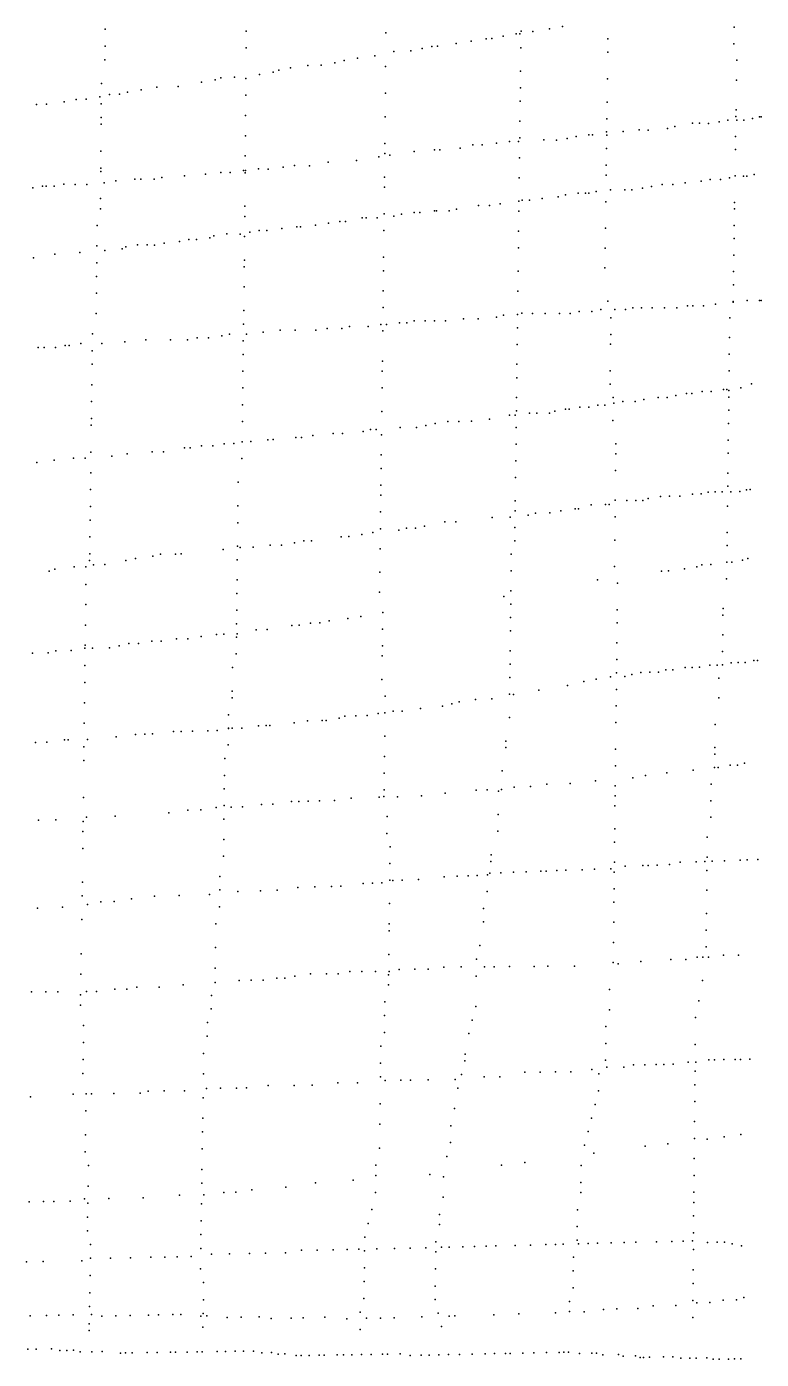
# Model space of a CAD drawing. Header units: metres. Extents: x 694845 to 695018, y 7627495 to 7627806.
# Drawn here: x 694930.8 to 695016.4, y 7627495.4 to 7627650.5 of the extents above; entities that cross this region are included whole.
import ezdxf

# ---------------------------------------------------------------- set-up
doc = ezdxf.new("R2010")
doc.units = ezdxf.units.M

msp = doc.modelspace()

# ---------------------------------------------------------------- linework, layer by layer
at = {"layer": 'Pontos'}
for p in [(694939.97, 7627650.2, 431), (694956.4, 7627649.99, 434), (694972.67, 7627649.79, 437), (694986.3, 7627649.39, 434), (694987.82, 7627649.66, 433), (694988.25, 7627649.68, 433), (694988.4, 7627649.99, 433), (694989.76, 7627649.95, 433), (694991.71, 7627650.24, 432), (694993.22, 7627650.51, 431), (695013.2, 7627650.45, 428), (694939.96, 7627648.22, 432), (694956.39, 7627648.03, 435), (694976.9, 7627647.95, 437), (694978, 7627648.21, 436), (694978.66, 7627648.23, 436), (694980.85, 7627648.53, 435), (694982.59, 7627648.81, 435), (694984.34, 7627649.1, 434), (694984.99, 7627649.12, 434), (694988.37, 7627648.04, 434), (694998.51, 7627649.09, 431), (695013.17, 7627648.52, 428), (694939.95, 7627646.64, 432), (694966.7, 7627646.31, 437), (694967.81, 7627646.56, 437), (694969.37, 7627646.83, 437), (694971.37, 7627647.11, 437), (694973.6, 7627647.62, 437), (694975.58, 7627647.68, 437), (694998.49, 7627647.54, 431), (695013.52, 7627646.59, 429), (694957.96, 7627644.93, 436), (694959.53, 7627645.2, 436), (694960.21, 7627645.45, 436), (694961.56, 7627645.71, 436), (694963.57, 7627645.99, 436), (694965.13, 7627646.04, 437), (694972.63, 7627645.88, 438), (694988.34, 7627645.32, 435), (694939.53, 7627643.88, 433), (694944.15, 7627643.17, 434), (694945.98, 7627643.45, 435), (694948.47, 7627643.53, 435), (694951.19, 7627644.06, 435), (694952.78, 7627644.33, 435), (694953.46, 7627644.57, 435), (694955.03, 7627644.62, 436), (694956.36, 7627644.49, 436), (694988.32, 7627643.38, 435), (694998.45, 7627644.44, 432), (695013.49, 7627644.28, 429), (694935.22, 7627641.77, 432), (694936.6, 7627642.04, 432), (694937.75, 7627642.07, 433), (694939.35, 7627642.35, 433), (694940.5, 7627642.61, 433), (694941.64, 7627642.64, 434), (694942.56, 7627642.9, 434), (694956.34, 7627642.53, 436), (694972.6, 7627642.76, 439), (694988.3, 7627641.82, 435), (694998.41, 7627641.73, 432), (694932, 7627641.44, 431), (694933.15, 7627641.48, 432), (694939.52, 7627641.52, 434), (694956.32, 7627640.18, 437), (694972.57, 7627640.02, 440), (695013.42, 7627640.05, 429), (695013.43, 7627640.81, 429), (695016.17, 7627640.02, 429), (694939.5, 7627639.15, 434), (694939.51, 7627639.94, 434), (694988.27, 7627639.5, 435), (694998.38, 7627639.79, 432), (695002.15, 7627638.49, 431), (695003.18, 7627638.47, 431), (695005.46, 7627638.66, 431), (695006.29, 7627638.87, 430), (695008.37, 7627639.27, 430), (695009.19, 7627639.26, 430), (695010.21, 7627639.24, 430), (695011.45, 7627639.44, 430), (695012.48, 7627639.64, 430), (695013.5, 7627639.63, 429), (695014.32, 7627639.62, 429), (695015.35, 7627639.82, 429), (695016.37, 7627640.02, 429), (694956.3, 7627637.82, 438), (694985.55, 7627636.96, 436), (694987.04, 7627637.16, 436), (694988.09, 7627637.14, 436), (694988.24, 7627637.56, 435), (694991.05, 7627637.32, 435), (694992.52, 7627637.3, 434), (694993.78, 7627637.51, 434), (694994.83, 7627637.71, 433), (694996.3, 7627637.91, 433), (694996.72, 7627637.91, 433), (694998.36, 7627638.25, 432), (694998.39, 7627637.88, 432), (695000.27, 7627638.3, 432), (695013.38, 7627637.74, 430), (694939.48, 7627636, 436), (694956.28, 7627635.47, 439), (694972.53, 7627635.73, 441), (694972.54, 7627636.9, 440), (694973.13, 7627635.56, 441), (694975.95, 7627635.97, 440), (694978.3, 7627636.16, 439), (694978.94, 7627636.16, 439), (694981.29, 7627636.35, 438), (694982.79, 7627636.77, 437), (694983.85, 7627636.76, 437), (694998.33, 7627636.32, 432), (695013.36, 7627636.2, 430), (694939.47, 7627634.03, 436), (694957.84, 7627633.95, 440), (694958.94, 7627633.94, 440), (694960.7, 7627634.14, 440), (694962.02, 7627634.35, 440), (694963.76, 7627634.33, 440), (694965.95, 7627634.75, 440), (694969.22, 7627634.94, 441), (694971.83, 7627635.35, 441), (694988.21, 7627635.23, 436), (694998.31, 7627634.38, 432), (694939.47, 7627633.64, 437), (694939.86, 7627632.34, 437), (694941.21, 7627632.56, 438), (694943.44, 7627632.76, 438), (694944.11, 7627632.75, 439), (694945.67, 7627632.74, 439), (694946.56, 7627632.95, 439), (694949.23, 7627633.15, 439), (694951.66, 7627633.35, 439), (694953.43, 7627633.55, 439), (694954.54, 7627633.54, 440), (694956.08, 7627633.75, 440), (694956.27, 7627633.51, 440), (694956.3, 7627633.75, 440), (694972.5, 7627633.01, 441), (694988.18, 7627632.9, 436), (694998.29, 7627633.23, 432), (695007.51, 7627632.32, 430), (695009.37, 7627632.52, 430), (695010.4, 7627632.72, 430), (695011.63, 7627632.71, 430), (695012.66, 7627632.92, 430), (695013.31, 7627633.13, 430), (695014.3, 7627633.11, 430), (695014.7, 7627633.11, 430), (695015.52, 7627633.32, 430), (694931.54, 7627631.75, 434), (694932.67, 7627631.96, 435), (694933.12, 7627631.96, 435), (694934.02, 7627631.95, 435), (694935.15, 7627632.17, 435), (694936.5, 7627632.15, 436), (694937.84, 7627632.14, 437), (694972.49, 7627631.84, 442), (694992.73, 7627630.72, 435), (694993.58, 7627630.93, 434), (694995.05, 7627631.13, 434), (694995.88, 7627631.13, 433), (694996.3, 7627631.12, 433), (694997.14, 7627631.33, 433), (694998.81, 7627631.53, 432), (695000.47, 7627631.52, 432), (695001.3, 7627631.51, 431), (695002.55, 7627631.72, 431), (695003.59, 7627631.92, 431), (695004.83, 7627632.13, 431), (695006.07, 7627632.12, 431), (694939.44, 7627629.31, 438), (694939.45, 7627630.49, 438), (694956.23, 7627629.6, 441), (694980.88, 7627629.28, 439), (694983.44, 7627629.7, 438), (694984.71, 7627629.69, 438), (694985.98, 7627629.9, 437), (694988.15, 7627630.19, 436), (694988.52, 7627630.32, 436), (694989.37, 7627630.31, 436), (694990.84, 7627630.51, 435), (694998.25, 7627630.14, 433), (695013.25, 7627629.29, 430), (695013.26, 7627630.06, 430), (694956.22, 7627628.43, 442), (694965.99, 7627627.63, 442), (694967.3, 7627627.84, 442), (694967.95, 7627627.83, 442), (694969.91, 7627628.26, 442), (694970.35, 7627628.26, 443), (694971.64, 7627628.25, 443), (694972.45, 7627628.72, 443), (694973.59, 7627628.45, 443), (694974.46, 7627628.67, 442), (694975.97, 7627628.88, 441), (694976.61, 7627628.87, 441), (694978.32, 7627629.08, 440), (694978.54, 7627629.08, 440), (694980.03, 7627629.07, 440), (694988.14, 7627629.03, 437), (694939.03, 7627627.35, 439), (694952.61, 7627626.17, 442), (694954.16, 7627626.38, 442), (694955.7, 7627626.37, 442), (694956.2, 7627626.08, 442), (694956.8, 7627626.58, 442), (694957.9, 7627626.8, 442), (694958.78, 7627626.79, 442), (694960.53, 7627627, 442), (694962.28, 7627627.21, 442), (694962.72, 7627627.21, 442), (694964.47, 7627627.42, 442), (694972.43, 7627626.78, 443), (694988.11, 7627626.71, 437), (694998.21, 7627627.05, 433), (695013.22, 7627627.37, 430), (694939.01, 7627624.99, 440), (694941.95, 7627624.66, 441), (694942.4, 7627624.89, 441), (694943.73, 7627625.1, 442), (694944.85, 7627625.1, 442), (694945.73, 7627625.09, 442), (694946.85, 7627625.31, 442), (694948.62, 7627625.52, 442), (694949.73, 7627625.74, 442), (694950.62, 7627625.73, 442), (694952.16, 7627625.94, 442), (694988.08, 7627624.78, 437), (694998.18, 7627624.74, 433), (695013.2, 7627625.84, 430), (694931.63, 7627623.59, 437), (694934.11, 7627624.03, 438), (694937.03, 7627624.24, 439), (694938.99, 7627623.02, 440), (694939.94, 7627624.45, 440), (694956.18, 7627623.34, 443), (694972.4, 7627623.67, 444), (695013.17, 7627623.92, 430), (694938.97, 7627621.45, 441), (694956.17, 7627622.56, 444), (694972.38, 7627622.11, 444), (694988.05, 7627622.06, 437), (694998.15, 7627622.43, 433), (695013.14, 7627622, 431), (694956.14, 7627620.21, 444), (695013.12, 7627620.47, 431), (694938.95, 7627619.48, 442), (694972.35, 7627619.77, 445), (694988.02, 7627619.74, 438), (694998.49, 7627618.56, 433), (695013.1, 7627618.54, 431), (695013.1, 7627618.43, 431), (695014.72, 7627618.64, 431), (695016.15, 7627618.64, 431), (695016.35, 7627618.64, 431), (694938.92, 7627617.12, 443), (694956.11, 7627617.47, 445), (694972.33, 7627617.82, 445), (694986.36, 7627616.93, 439), (694987.99, 7627617.02, 438), (694988.47, 7627617.15, 438), (694989.73, 7627617.14, 437), (694991.2, 7627617.14, 436), (694992.87, 7627617.14, 436), (694994.12, 7627617.14, 435), (694995.17, 7627617.36, 434), (694996.62, 7627617.36, 434), (694997.67, 7627617.58, 433), (694999.33, 7627617.58, 432), (695000.57, 7627617.58, 432), (695001.4, 7627617.79, 431), (695002.43, 7627617.79, 431), (695003.67, 7627617.79, 431), (695005.11, 7627617.79, 431), (695006.55, 7627617.79, 431), (695007.78, 7627618, 431), (695008.39, 7627618, 431), (695009.62, 7627618, 431), (695011.05, 7627618.22, 431), (694956.09, 7627615.9, 446), (694965.81, 7627615.39, 446), (694967.54, 7627615.39, 446), (694968.41, 7627615.61, 446), (694970.58, 7627615.61, 446), (694972.09, 7627615.83, 446), (694972.74, 7627615.83, 446), (694974.25, 7627616.05, 445), (694975.11, 7627616.04, 445), (694975.97, 7627616.27, 444), (694977.25, 7627616.27, 444), (694978.31, 7627616.27, 443), (694979.59, 7627616.27, 443), (694981.71, 7627616.49, 441), (694983.4, 7627616.49, 441), (694985.52, 7627616.71, 439), (694987.97, 7627615.47, 438), (694998.85, 7627616.63, 433), (695012.7, 7627616.62, 431), (694938.49, 7627614.75, 443), (694942.26, 7627613.84, 444), (694944.71, 7627614.07, 445), (694947.59, 7627614.07, 445), (694949.58, 7627614.07, 445), (694950.69, 7627614.29, 446), (694952.01, 7627614.29, 446), (694953.56, 7627614.51, 446), (694954.44, 7627614.73, 446), (694956.06, 7627613.94, 446), (694956.42, 7627614.73, 446), (694958.39, 7627614.95, 446), (694960.36, 7627615.18, 446), (694962.11, 7627615.17, 446), (694964.5, 7627615.17, 446), (694972.3, 7627615.09, 446), (694998.83, 7627614.7, 433), (695012.67, 7627614.32, 431), (694932.18, 7627613.17, 439), (694932.86, 7627613.17, 439), (694934.21, 7627613.17, 440), (694935.33, 7627613.4, 441), (694935.78, 7627613.4, 441), (694937.13, 7627613.62, 442), (694938.46, 7627612.78, 442), (694939.58, 7627613.62, 443), (694956.04, 7627612.37, 445), (694987.95, 7627613.53, 438), (694998.81, 7627613.54, 433), (695012.64, 7627612.4, 431), (694938.45, 7627611.21, 442), (694972.26, 7627611.58, 445), (694987.92, 7627611.21, 438), (694956.02, 7627610.41, 445), (694972.24, 7627610.41, 445), (694987.9, 7627609.65, 438), (694998.78, 7627610.45, 433), (695012.62, 7627610.47, 431), (694938.42, 7627608.84, 441), (694956, 7627608.46, 444), (694972.22, 7627608.46, 445), (694998.76, 7627608.9, 433), (695006.42, 7627607.58, 431), (695007.66, 7627607.81, 431), (695008.27, 7627607.81, 431), (695009.5, 7627608.04, 431), (695010.52, 7627608.04, 431), (695011.95, 7627608.27, 431), (695012.36, 7627608.27, 431), (695012.59, 7627608.17, 431), (695013.99, 7627608.49, 431), (695015.22, 7627608.93, 431), (694938.39, 7627606.88, 440), (694955.97, 7627606.5, 444), (694987.87, 7627607.33, 438), (694993.57, 7627605.98, 435), (694993.99, 7627605.98, 435), (694995.24, 7627606.21, 434), (694996.28, 7627606.22, 434), (694997.32, 7627606.44, 433), (694998.16, 7627606.45, 433), (694999.13, 7627607.36, 432), (694999.19, 7627606.67, 432), (695000.23, 7627606.9, 432), (695001.68, 7627606.9, 431), (695002.71, 7627607.13, 431), (695004.37, 7627607.36, 431), (695005.39, 7627607.36, 431), (695012.58, 7627607.4, 431), (694938.37, 7627604.91, 440), (694955.95, 7627604.54, 443), (694972.18, 7627605.73, 445), (694979.87, 7627604.56, 441), (694981.14, 7627604.57, 441), (694982.63, 7627604.58, 440), (694984.74, 7627604.82, 439), (694987.07, 7627605.28, 438), (694987.7, 7627605.28, 438), (694987.85, 7627605.78, 438), (694989.38, 7627605.51, 437), (694990.22, 7627605.52, 437), (694991.69, 7627605.53, 436), (694992.32, 7627605.75, 436), (694999.09, 7627604.66, 432), (695012.57, 7627605.86, 431), (694938.36, 7627604.12, 440), (694964.14, 7627602.92, 444), (694966.53, 7627603.15, 444), (694967.61, 7627603.16, 444), (694970, 7627603.39, 444), (694970.87, 7627603.62, 444), (694971.51, 7627603.62, 444), (694972.15, 7627603, 444), (694974.32, 7627603.86, 444), (694976.24, 7627603.87, 443), (694977.31, 7627604.1, 442), (694978.38, 7627604.33, 442), (694987.83, 7627603.84, 438), (695012.55, 7627604.33, 431), (694949.21, 7627601.49, 442), (694949.88, 7627601.5, 442), (694951.2, 7627601.73, 442), (694952.52, 7627601.74, 442), (694953.85, 7627601.97, 442), (694954.95, 7627601.98, 443), (694955.92, 7627602.19, 443), (694956.92, 7627602.21, 443), (694958.9, 7627602.44, 443), (694959.55, 7627602.45, 443), (694962.18, 7627602.69, 443), (694962.83, 7627602.69, 443), (694987.81, 7627601.9, 437), (694999.45, 7627601.96, 432), (695012.52, 7627602.4, 431), (694932.02, 7627599.8, 436), (694934.05, 7627600.04, 437), (694936.29, 7627600.28, 438), (694937.64, 7627600.29, 438), (694938.32, 7627600.97, 439), (694940.77, 7627600.54, 440), (694942.55, 7627600.78, 440), (694945.44, 7627601.02, 441), (694946.77, 7627601.03, 441), (694955.9, 7627600.23, 442), (694972.12, 7627600.66, 444), (694987.78, 7627599.96, 437), (694999.43, 7627600.8, 432), (695012.51, 7627600.87, 431), (694938.29, 7627598.6, 438), (694972.11, 7627599.1, 444), (694999.41, 7627598.87, 432), (695012.48, 7627598.56, 431), (694938.27, 7627596.63, 438), (694955.47, 7627597.48, 441), (694972.08, 7627597.15, 443), (694987.76, 7627598.02, 437), (695012.46, 7627597.02, 431), (695014.66, 7627596.62, 431), (695015.07, 7627596.63, 431), (694972.07, 7627595.98, 443), (694987.73, 7627595.31, 437), (694999.37, 7627595.39, 432), (695000.71, 7627595.35, 431), (695001.75, 7627595.37, 431), (695002.57, 7627595.38, 431), (695003.19, 7627595.6, 431), (695004.64, 7627595.84, 431), (695005.67, 7627595.85, 431), (695006.9, 7627595.87, 431), (695008.34, 7627596.11, 431), (695009.36, 7627596.12, 431), (695010.18, 7627596.35, 431), (695011, 7627596.36, 431), (695011.81, 7627596.37, 431), (695012.83, 7627596.38, 431), (695013.85, 7627596.39, 431), (694938.25, 7627594.66, 437), (694955.44, 7627594.74, 441), (694972.04, 7627594.03, 443), (694987.72, 7627594.14, 437), (694989.24, 7627593.66, 436), (694990.08, 7627593.89, 436), (694991.76, 7627593.92, 435), (694993.01, 7627594.15, 435), (694994.68, 7627594.4, 434), (694995.1, 7627594.4, 434), (694996.56, 7627594.86, 433), (694998.22, 7627594.88, 432), (694998.64, 7627594.89, 432), (695012.43, 7627594.72, 431), (694938.23, 7627593.09, 437), (694955.41, 7627592.78, 440), (694972.02, 7627592.08, 443), (694975.04, 7627592.13, 442), (694976.1, 7627592.14, 442), (694977.17, 7627592.38, 441), (694979.52, 7627592.86, 440), (694980.79, 7627592.88, 440), (694985.03, 7627593.38, 438), (694987.14, 7627593.41, 437), (694987.69, 7627592.21, 437), (694999.34, 7627593.46, 432), (694938.2, 7627591.12, 436), (694962.03, 7627590.42, 441), (694963.12, 7627590.66, 441), (694963.99, 7627590.67, 441), (694967.47, 7627591.15, 442), (694968.34, 7627591.16, 442), (694969.85, 7627591.4, 442), (694971.15, 7627591.64, 443), (694974.17, 7627591.9, 442), (694987.67, 7627590.65, 437), (694999.31, 7627590.76, 432), (695012.4, 7627591.64, 431), (694938.18, 7627589.15, 436), (694945.52, 7627588.87, 437), (694946.41, 7627589.11, 438), (694948.18, 7627589.13, 438), (694948.84, 7627589.14, 438), (694953.7, 7627589.65, 439), (694955.38, 7627590.04, 440), (694955.68, 7627589.9, 440), (694957.21, 7627589.92, 440), (694959.19, 7627590.16, 440), (694960.5, 7627590.18, 441), (694971.99, 7627589.74, 442), (694987.26, 7627589.1, 437), (695012.38, 7627590.11, 431), (694934.12, 7627587.37, 434), (694936.37, 7627587.63, 435), (694937.71, 7627587.65, 435), (694938.17, 7627588.36, 435), (694938.61, 7627587.88, 435), (694939.95, 7627587.9, 436), (694942.4, 7627588.38, 437), (694943.52, 7627588.62, 437), (694955.36, 7627588.47, 439), (694999.28, 7627587.67, 432), (695007.41, 7627587.42, 431), (695008.85, 7627587.66, 431), (695009.46, 7627587.89, 431), (695010.49, 7627587.91, 431), (695012.35, 7627588.18, 431), (695012.94, 7627588.17, 431), (695014.17, 7627588.41, 431), (695014.78, 7627588.63, 431), (694933.44, 7627587.14, 434), (694955.33, 7627586.12, 439), (694971.96, 7627587.01, 442), (694987.24, 7627587.16, 437), (694997.29, 7627586.14, 433), (694999.64, 7627585.74, 432), (695004.74, 7627587.15, 431), (695005.56, 7627587.17, 431), (695012.33, 7627586.26, 431), (694937.74, 7627585.6, 435), (694955.31, 7627584.55, 438), (694971.93, 7627584.68, 442), (694987.21, 7627584.83, 437), (694937.71, 7627583.24, 434), (694986.39, 7627584.17, 437), (694987.2, 7627583.28, 436), (694999.6, 7627582.65, 432), (695011.91, 7627582.79, 431), (694955.29, 7627582.59, 438), (694963.88, 7627581.09, 439), (694964.96, 7627581.11, 440), (694966.05, 7627581.35, 440), (694968.22, 7627581.61, 441), (694969.74, 7627581.85, 441), (694972.3, 7627582.34, 441), (694987.18, 7627581.73, 436), (694999.58, 7627581.11, 432), (695011.9, 7627582.02, 431), (694937.68, 7627580.87, 434), (694952.92, 7627579.78, 437), (694953.8, 7627579.8, 437), (694955.27, 7627581.02, 438), (694955.34, 7627579.83, 437), (694957.54, 7627580.31, 438), (694958.85, 7627580.33, 438), (694961.69, 7627580.83, 439), (694962.57, 7627580.84, 439), (694972.27, 7627580.39, 441), (694987.16, 7627580.18, 436), (695011.88, 7627579.71, 431), (694937.59, 7627578.16, 433), (694937.65, 7627578.51, 433), (694938.49, 7627578.18, 433), (694940.5, 7627578.21, 434), (694941.62, 7627578.46, 434), (694942.73, 7627578.7, 434), (694943.84, 7627578.72, 435), (694945.4, 7627578.98, 435), (694946.51, 7627579, 435), (694948.28, 7627579.25, 436), (694949.61, 7627579.28, 436), (694951.16, 7627579.53, 436), (694955.25, 7627579.46, 437), (694972.25, 7627578.44, 441), (694999.56, 7627578.79, 432), (694931.53, 7627577.6, 432), (694933.33, 7627577.63, 432), (694934.23, 7627577.87, 432), (694936.02, 7627577.91, 433), (694955.23, 7627577.5, 437), (694972.24, 7627577.27, 441), (694987.13, 7627577.85, 436), (694999.53, 7627576.86, 431), (695011.85, 7627577.78, 431), (695012.85, 7627576.47, 431), (695013.67, 7627576.49, 431), (695014.49, 7627576.51, 431), (695015.51, 7627576.74, 431), (695015.92, 7627576.75, 431), (694937.62, 7627576.15, 433), (694954.81, 7627575.93, 437), (694987.11, 7627576.3, 436), (694999.51, 7627575.32, 431), (695001.3, 7627575.11, 431), (695002.34, 7627575.35, 431), (695003.38, 7627575.38, 431), (695004.41, 7627575.4, 431), (695005.24, 7627575.64, 431), (695006.07, 7627575.66, 431), (695007.51, 7627575.91, 431), (695008.33, 7627575.93, 431), (695009.16, 7627575.95, 431), (695010.39, 7627576.19, 431), (695011.21, 7627576.21, 431), (695011.84, 7627576.24, 431), (694937.6, 7627574.18, 432), (694972.2, 7627574.54, 440), (694987.09, 7627574.75, 436), (694993.81, 7627573.82, 433), (694995.69, 7627574.31, 433), (694997.15, 7627574.57, 432), (694998.81, 7627574.83, 432), (694999.49, 7627573.38, 431), (695000.47, 7627574.87, 431), (695011.44, 7627574.7, 431), (694937.57, 7627571.81, 432), (694954.77, 7627572.4, 436), (694954.78, 7627573.18, 436), (694972.57, 7627572.6, 440), (694981.18, 7627571.93, 437), (694983.08, 7627572.21, 437), (694984.99, 7627572.26, 436), (694987.07, 7627572.81, 435), (694987.52, 7627572.77, 435), (694990.46, 7627573.29, 434), (695011.41, 7627572.39, 431), (694954.35, 7627570.43, 436), (694967.87, 7627570.27, 439), (694969.17, 7627570.3, 439), (694970.47, 7627570.33, 439), (694971.76, 7627570.58, 439), (694972.55, 7627570.65, 440), (694973.49, 7627570.84, 439), (694974.57, 7627570.86, 439), (694976.7, 7627571.15, 438), (694979.26, 7627571.44, 438), (694980.33, 7627571.69, 437), (694999.47, 7627571.45, 431), (694937.54, 7627569.45, 432), (694954.33, 7627568.87, 435), (694954.33, 7627568.84, 435), (694954.77, 7627568.85, 435), (694955.87, 7627568.88, 436), (694957.84, 7627569.15, 436), (694958.72, 7627569.17, 436), (694959.15, 7627569.18, 436), (694961.99, 7627569.47, 437), (694963.52, 7627569.72, 437), (694965.26, 7627569.76, 438), (694965.7, 7627569.77, 438), (694967.22, 7627570.03, 438), (694987.04, 7627570.1, 435), (694999.45, 7627569.52, 431), (695010.99, 7627569.3, 431), (694931.86, 7627567.19, 430), (694933.2, 7627567.22, 430), (694935.23, 7627567.49, 431), (694935.68, 7627567.5, 431), (694937.91, 7627567.56, 431), (694941.27, 7627567.86, 432), (694943.49, 7627568.14, 433), (694944.6, 7627568.16, 433), (694945.49, 7627568.19, 433), (694947.93, 7627568.47, 434), (694948.82, 7627568.49, 434), (694950.14, 7627568.52, 434), (694951.91, 7627568.56, 435), (694953.01, 7627568.59, 435), (694972.52, 7627567.92, 439), (694986.61, 7627567.37, 435), (694937.51, 7627566.69, 431), (694954.31, 7627566.91, 435), (694972.49, 7627565.58, 439), (694986.61, 7627566.6, 435), (694999.41, 7627566.42, 431), (695010.95, 7627565.83, 431), (695010.96, 7627566.6, 431), (694937.49, 7627565.12, 431), (694953.89, 7627565.33, 434), (694999.39, 7627564.48, 431), (695010.93, 7627564.29, 431), (695011.33, 7627564.28, 431), (695012.76, 7627564.54, 432), (695013.58, 7627564.56, 432), (695014.4, 7627564.8, 432), (694953.87, 7627563.37, 434), (694972.47, 7627563.63, 439), (694986.18, 7627563.88, 435), (694997.05, 7627562.75, 432), (695001.42, 7627563.1, 430), (695002.87, 7627563.36, 430), (695005.35, 7627563.66, 431), (695008.45, 7627563.97, 431), (694953.85, 7627561.81, 434), (694972.44, 7627561.68, 438), (694976.8, 7627560.98, 437), (694979.56, 7627561.3, 436), (694983.17, 7627561.64, 435), (694984.44, 7627561.69, 435), (694985.76, 7627561.54, 435), (694986.12, 7627561.74, 434), (694987.6, 7627562.01, 434), (694989.5, 7627562.07, 434), (694991.39, 7627562.35, 433), (694994.12, 7627562.44, 432), (694999.35, 7627561, 431), (694999.36, 7627562.16, 431), (695010.53, 7627562.35, 431), (694937.44, 7627560.78, 430), (694952.9, 7627559.63, 433), (694953.82, 7627559.85, 433), (694954.66, 7627559.68, 434), (694955.98, 7627559.71, 434), (694958.17, 7627560, 435), (694959.48, 7627560.03, 435), (694961.67, 7627560.32, 435), (694962.54, 7627560.34, 436), (694963.63, 7627560.37, 436), (694964.93, 7627560.41, 436), (694966.67, 7627560.46, 437), (694968.62, 7627560.73, 437), (694971.86, 7627560.83, 438), (694972.43, 7627560.9, 438), (694974.02, 7627560.88, 438), (694999.33, 7627559.84, 431), (695010.51, 7627560.42, 431), (694932.2, 7627558.14, 429), (694934.22, 7627558.19, 429), (694937.41, 7627558.02, 430), (694937.81, 7627558.52, 430), (694941.15, 7627558.62, 430), (694947.38, 7627559.02, 432), (694949.59, 7627559.31, 432), (694951.13, 7627559.35, 433), (694953.8, 7627558.28, 433), (694972.8, 7627558.57, 438), (694985.73, 7627558.82, 434), (695010.49, 7627558.49, 432), (694937.39, 7627556.84, 429), (694972.78, 7627556.62, 437), (694985.71, 7627556.88, 434), (694999.3, 7627557.13, 431), (694937.37, 7627554.87, 429), (694953.78, 7627555.92, 433), (694973.15, 7627555.07, 437), (694999.28, 7627555.58, 431), (695010.08, 7627556.17, 431), (694953.75, 7627553.96, 432), (694984.89, 7627553.36, 434), (694984.9, 7627554.14, 434), (694999.26, 7627553.26, 430), (695006.93, 7627553.25, 431), (695008.78, 7627553.32, 431), (695009.81, 7627553.36, 431), (695010.05, 7627553.86, 432), (695010.63, 7627553.39, 432), (695012.07, 7627553.44, 432), (695013.91, 7627553.51, 432), (695014.73, 7627553.54, 432), (695015.95, 7627553.58, 433), (694973.13, 7627553.12, 437), (694980.94, 7627551.63, 435), (694982.22, 7627551.68, 434), (694983.28, 7627551.72, 434), (694984.48, 7627551.8, 434), (694984.77, 7627551.99, 434), (694986.04, 7627552.04, 434), (694987.52, 7627552.09, 433), (694988.99, 7627552.15, 433), (694990.68, 7627552.21, 432), (694991.31, 7627552.23, 432), (694992.57, 7627552.28, 432), (694993.62, 7627552.32, 432), (694995.5, 7627552.39, 431), (694996.96, 7627552.44, 431), (694998.84, 7627552.51, 431), (694999.24, 7627552.1, 430), (695000.51, 7627552.79, 430), (695002.58, 7627552.87, 430), (695003.2, 7627552.89, 430), (695004.24, 7627552.93, 430), (695005.69, 7627552.99, 431), (695010.03, 7627552.31, 431), (694937.32, 7627550.93, 429), (694953.33, 7627551.61, 432), (694962.42, 7627550.31, 434), (694964.38, 7627550.38, 435), (694966.33, 7627550.44, 435), (694967.42, 7627550.48, 435), (694970.02, 7627550.79, 436), (694971.1, 7627550.82, 436), (694972.17, 7627550.86, 437), (694973.1, 7627551.17, 436), (694973.47, 7627551.12, 436), (694974.54, 7627551.16, 436), (694976.47, 7627551.24, 436), (694979.45, 7627551.57, 435), (694999.22, 7627550.16, 430), (694937.3, 7627549.36, 429), (694939.48, 7627548.64, 429), (694941.04, 7627548.7, 429), (694943.04, 7627548.99, 430), (694945.71, 7627549.31, 430), (694948.59, 7627549.4, 431), (694952.12, 7627549.52, 432), (694953.31, 7627550.04, 432), (694955.42, 7627549.86, 433), (694958.05, 7627549.94, 433), (694960.02, 7627550.01, 434), (694984.45, 7627549.85, 434), (694999.2, 7627548.61, 430), (695010.01, 7627550, 431), (694932.08, 7627547.93, 428), (694935, 7627548.03, 428), (694937.91, 7627548.36, 429), (694953.28, 7627548.07, 432), (694973.07, 7627548.44, 436), (694984.04, 7627547.89, 434), (695009.98, 7627547.29, 431), (694937.26, 7627546.58, 429), (694952.86, 7627546.09, 432), (694973.04, 7627546.08, 436), (694984.02, 7627546.32, 433), (694999.18, 7627546.27, 430), (694973.03, 7627545.29, 436), (694999.15, 7627543.93, 430), (695009.96, 7627545.34, 431), (694937.2, 7627542.61, 429), (694952.82, 7627543.32, 432), (694972.99, 7627542.54, 435), (694983.6, 7627543.56, 433), (695009.94, 7627543.4, 431), (695011.96, 7627542.45, 431), (695013.7, 7627542.46, 432), (694952.78, 7627540.95, 431), (694974.2, 7627540.79, 435), (694976.01, 7627540.8, 435), (694977.6, 7627540.81, 434), (694979.4, 7627541.06, 434), (694981.43, 7627541.08, 433), (694983.19, 7627541.98, 433), (694984.13, 7627541.1, 433), (694985.25, 7627541.1, 433), (694987.04, 7627541.12, 432), (694989.94, 7627541.14, 432), (694991.5, 7627541.15, 431), (694994.61, 7627541.17, 431), (694999.13, 7627541.58, 430), (694999.7, 7627541.44, 430), (695002.34, 7627541.69, 430), (695005.85, 7627541.95, 430), (695007.6, 7627541.96, 431), (695008.91, 7627542.2, 431), (695009.55, 7627542.22, 431), (695010.22, 7627542.21, 431), (694937.16, 7627540.22, 429), (694952.79, 7627539.26, 431), (694955.58, 7627539.51, 432), (694956.97, 7627539.52, 432), (694958.36, 7627539.53, 432), (694959.97, 7627539.77, 433), (694960.9, 7627539.78, 433), (694962.05, 7627540.02, 433), (694963.89, 7627540.27, 434), (694965.73, 7627540.28, 434), (694967.11, 7627540.29, 434), (694968.48, 7627540.53, 434), (694969.86, 7627540.54, 435), (694971.46, 7627540.54, 435), (694972.96, 7627540.17, 435), (694973.06, 7627540.55, 435), (694983.16, 7627540.02, 433), (695009.52, 7627539.49, 431), (694931.4, 7627538.16, 428), (694933.06, 7627538.17, 428), (694934.48, 7627538.18, 428), (694937.12, 7627537.84, 429), (694937.79, 7627538.21, 429), (694938.97, 7627538.21, 429), (694941.09, 7627538.47, 429), (694942.5, 7627538.48, 429), (694943.68, 7627538.72, 430), (694946.26, 7627538.74, 430), (694949.06, 7627539, 431), (694952.34, 7627537.77, 431), (694972.95, 7627538.99, 435), (694998.71, 7627538.44, 430), (694937.1, 7627536.64, 429), (694952.31, 7627536.19, 431), (694972.53, 7627537, 435), (694983.12, 7627536.48, 433), (695009.11, 7627537.14, 431), (694951.89, 7627534.59, 431), (694972.51, 7627535.43, 435), (694982.71, 7627534.89, 433), (694998.69, 7627536.09, 430), (695008.71, 7627535.18, 430), (694937.47, 7627534.27, 429), (694951.87, 7627533.01, 431), (694972.48, 7627533.45, 434), (694982.3, 7627533.31, 433), (694998.28, 7627534.13, 430), (694937.44, 7627532.28, 429), (694972.07, 7627531.86, 434), (694998.26, 7627532.17, 430), (695008.68, 7627532.06, 430), (694937.41, 7627530.29, 429), (694951.44, 7627531.02, 431), (694981.87, 7627530.14, 432), (694981.88, 7627530.93, 432), (694998.24, 7627530.21, 430), (695007.86, 7627530, 430), (695008.73, 7627530.01, 430), (695010.26, 7627530.26, 430), (695010.91, 7627530.27, 430), (695012, 7627530.29, 431), (695013.31, 7627530.31, 431), (695013.96, 7627530.31, 431), (695015.05, 7627530.33, 431), (694937.38, 7627528.69, 428), (694951.41, 7627528.64, 430), (694972.04, 7627529.88, 434), (694981.46, 7627528.56, 432), (694988.83, 7627528.81, 431), (694990.62, 7627528.83, 431), (694992.4, 7627528.86, 431), (694994.18, 7627528.88, 430), (694996.62, 7627529.15, 430), (694997.45, 7627528.62, 430), (694998.39, 7627529.41, 430), (695000.38, 7627529.43, 429), (695001.49, 7627529.68, 429), (695002.81, 7627529.7, 429), (695004.13, 7627529.72, 430), (695005.01, 7627529.73, 430), (695006.1, 7627529.75, 430), (695008.65, 7627528.94, 430), (694951.76, 7627526.94, 430), (694953.39, 7627526.96, 431), (694955.26, 7627526.98, 431), (694956.42, 7627527, 431), (694958.97, 7627527.26, 431), (694961.98, 7627527.29, 432), (694964.06, 7627527.31, 432), (694967.06, 7627527.58, 433), (694969.36, 7627527.6, 433), (694972.02, 7627528.3, 434), (694972.57, 7627527.87, 434), (694974.39, 7627527.89, 433), (694975.53, 7627527.91, 433), (694977.57, 7627527.94, 433), (694980.74, 7627527.99, 432), (694981.05, 7627526.97, 432), (694984.12, 7627528.27, 432), (694985.92, 7627528.3, 432), (695008.64, 7627527.37, 430), (694931.27, 7627525.96, 428), (694936.26, 7627526.27, 428), (694937.75, 7627526.31, 428), (694938.39, 7627526.29, 429), (694940.98, 7627526.33, 429), (694944.04, 7627526.37, 429), (694944.98, 7627526.62, 429), (694946.86, 7627526.64, 430), (694949.2, 7627526.67, 430), (694951.37, 7627525.86, 430), (694997.42, 7627526.66, 430), (695008.62, 7627525.42, 430), (694937.72, 7627524.32, 428), (694971.98, 7627525.14, 433), (694980.63, 7627524.59, 432), (694997.02, 7627525.07, 430), (694951.33, 7627523.48, 430), (694971.95, 7627522.76, 433), (694980.21, 7627522.6, 432), (694996.61, 7627523.49, 430), (695008.6, 7627523.07, 430), (694937.67, 7627521.53, 428), (694951.31, 7627521.89, 430), (694980.18, 7627520.63, 432), (694996.21, 7627521.91, 430), (695008.58, 7627521.11, 430), (695010.07, 7627521.04, 430), (695012.04, 7627521.31, 430), (695014, 7627521.58, 430), (694937.64, 7627519.54, 428), (694951.28, 7627519.89, 430), (694971.91, 7627519.99, 433), (694995.8, 7627520.32, 430), (694996.86, 7627519.39, 430), (695002.83, 7627520.21, 429), (695005.47, 7627520.49, 430), (694938.02, 7627517.95, 428), (694951.24, 7627517.5, 429), (694971.49, 7627518, 433), (694979.77, 7627519.03, 432), (694986.13, 7627518.01, 431), (694988.83, 7627518.3, 431), (694995.39, 7627517.95, 430), (695008.56, 7627518.77, 430), (694964.48, 7627515.96, 432), (694968.86, 7627516.27, 433), (694971.47, 7627516.81, 433), (694977.78, 7627516.9, 433), (694979.35, 7627516.65, 432), (694995.37, 7627515.99, 430), (695008.54, 7627516.81, 430), (694937.98, 7627515.56, 427), (694948.64, 7627514.52, 428), (694951.22, 7627515.91, 429), (694951.45, 7627514.56, 429), (694953.79, 7627514.84, 430), (694955.19, 7627514.86, 430), (694957.05, 7627515.13, 430), (694961, 7627515.43, 431), (694971.45, 7627514.83, 433), (694995.36, 7627514.81, 431), (695008.52, 7627514.85, 430), (694931.14, 7627513.72, 427), (694932.81, 7627513.76, 427), (694934, 7627513.78, 427), (694935.9, 7627513.82, 427), (694937.56, 7627514.09, 427), (694937.95, 7627513.57, 427), (694940.4, 7627514.14, 427), (694944.41, 7627514.21, 427), (694951.18, 7627513.51, 429), (694979.32, 7627514.27, 433), (695008.51, 7627513.67, 431), (694937.93, 7627511.97, 427), (694951.15, 7627511.52, 429), (694971.03, 7627512.83, 433), (694978.9, 7627512.28, 433), (694994.95, 7627512.82, 431), (695008.49, 7627512.11, 431), (694937.9, 7627510.37, 426), (694951.13, 7627509.92, 428), (694970.61, 7627511.23, 433), (694978.89, 7627511.09, 433), (694994.93, 7627510.85, 431), (695008.48, 7627510.14, 431), (694938.28, 7627508.78, 426), (694951.1, 7627508.32, 428), (694968.14, 7627508.2, 433), (694969.52, 7627508.23, 433), (694970.19, 7627509.63, 433), (694971.59, 7627508.27, 434), (694973.66, 7627508.31, 434), (694975.48, 7627508.35, 434), (694977.31, 7627508.4, 433), (694978.47, 7627509.1, 433), (694979.12, 7627508.45, 433), (694980.03, 7627508.47, 433), (694981.61, 7627508.51, 433), (694982.97, 7627508.55, 433), (694984.33, 7627508.58, 432), (694985.45, 7627508.61, 432), (694987.7, 7627508.67, 432), (694989.5, 7627508.71, 432), (694991.29, 7627508.76, 432), (694992.41, 7627508.79, 431), (694993.3, 7627508.81, 431), (694994.91, 7627509.28, 431), (694995.09, 7627508.86, 431), (694996.2, 7627508.89, 431), (694997.31, 7627508.91, 431), (694998.87, 7627508.95, 431), (695000.42, 7627508.99, 430), (695001.75, 7627509.03, 430), (695004.18, 7627509.09, 431), (695005.94, 7627509.14, 431), (695007.26, 7627509.17, 431), (695008.36, 7627509.2, 431), (695010.12, 7627509.01, 431), (695011.22, 7627509.03, 431), (695012.1, 7627509.05, 431), (695012.98, 7627508.84, 431), (695014.08, 7627508.63, 431), (694930.83, 7627506.74, 426), (694932.74, 7627506.79, 426), (694937.26, 7627506.88, 426), (694938.25, 7627507.18, 426), (694940.58, 7627507.19, 426), (694942.94, 7627507.23, 426), (694945.3, 7627507.28, 426), (694946.94, 7627507.31, 427), (694948.35, 7627507.34, 427), (694950, 7627507.37, 428), (694952.34, 7627507.66, 429), (694954.45, 7627507.7, 429), (694956.78, 7627507.74, 430), (694958.64, 7627507.78, 430), (694960.97, 7627507.82, 431), (694962.82, 7627508.1, 431), (694964.67, 7627508.13, 432), (694966.52, 7627508.17, 433), (694970.17, 7627508.05, 434), (694978.46, 7627507.91, 433), (694994.5, 7627507.29, 431), (695008.46, 7627508.18, 431), (694938.22, 7627505.17, 425), (694951.06, 7627505.93, 428), (694970.15, 7627506.06, 434), (694978.43, 7627505.93, 433), (694994.48, 7627505.72, 431), (695008.44, 7627505.82, 431), (694951.44, 7627504.34, 428), (694970.12, 7627504.47, 434), (694978.41, 7627503.94, 433), (694994.46, 7627503.74, 432), (695008.42, 7627504.24, 431), (694938.19, 7627503.16, 425), (694951.41, 7627502.34, 428), (694970.1, 7627502.48, 434), (694978.39, 7627502.36, 434), (694994.05, 7627502.15, 432), (695008.41, 7627502.27, 431), (695008.85, 7627501.99, 432), (695010.39, 7627502.03, 432), (695011.93, 7627502.3, 432), (695013.47, 7627502.34, 432), (695014.34, 7627502.6, 432), (694931.25, 7627500.48, 425), (694933.16, 7627500.52, 425), (694934.59, 7627500.56, 425), (694936.25, 7627500.59, 425), (694938.16, 7627501.56, 425), (694938.39, 7627500.64, 425), (694941.23, 7627500.47, 425), (694942.89, 7627500.5, 424), (694945.01, 7627500.55, 425), (694946.19, 7627500.58, 426), (694947.84, 7627500.62, 426), (694948.78, 7627500.64, 427), (694951.13, 7627500.45, 427), (694951.38, 7627500.74, 427), (694951.83, 7627500.47, 428), (694969.68, 7627500.88, 434), (694978.76, 7627500.79, 434), (694980.02, 7627500.44, 434), (694980.7, 7627500.46, 433), (694985.22, 7627500.6, 433), (694988.15, 7627500.69, 433), (694992.41, 7627500.82, 432), (694994.04, 7627500.97, 432), (694995.76, 7627500.92, 432), (694997.99, 7627501.22, 431), (694999.55, 7627501.27, 431), (695001.99, 7627501.34, 431), (695003.76, 7627501.62, 431), (695006.42, 7627501.69, 431), (694938.13, 7627499.55, 425), (694939.57, 7627500.43, 425), (694951.36, 7627499.14, 427), (694954.17, 7627500.28, 428), (694955.8, 7627500.32, 429), (694957.9, 7627500.37, 430), (694959.3, 7627500.16, 430), (694961.63, 7627500.21, 431), (694963.02, 7627500.24, 431), (694965.57, 7627500.3, 432), (694968.11, 7627500.12, 433), (694969.65, 7627498.89, 434), (694970.42, 7627500.18, 434), (694972.03, 7627500.21, 434), (694973.64, 7627500.25, 434), (694976.83, 7627500.35, 434), (694979.13, 7627499.21, 434), (695008.39, 7627500.29, 432), (694938.11, 7627498.75, 424), (694930.97, 7627496.58, 425), (694931.95, 7627496.6, 425), (694933.73, 7627496.62, 424), (694934.71, 7627496.44, 424), (694935.5, 7627496.45, 424), (694936.28, 7627496.46, 424), (694937.06, 7627496.27, 424), (694938.44, 7627496.29, 424), (694939.61, 7627496.31, 424), (694941.76, 7627496.14, 424), (694942.35, 7627496.15, 424), (694943.13, 7627496.16, 424), (694944.88, 7627496.19, 424), (694946.04, 7627496.2, 425), (694947.6, 7627496.23, 425), (694948.18, 7627496.23, 426), (694949.54, 7627496.25, 426), (694950.7, 7627496.27, 427), (694951.28, 7627496.28, 427), (694953.01, 7627496.31, 428), (694953.98, 7627496.32, 428), (694955.13, 7627496.34, 428), (694956.09, 7627496.35, 429), (694957.24, 7627496.37, 429), (694958.2, 7627496.18, 430), (694959.35, 7627496.2, 430), (694960.12, 7627496.02, 430), (694960.88, 7627496.03, 431), (694962.22, 7627495.85, 431), (694962.79, 7627495.86, 431), (694963.74, 7627495.87, 432), (694964.88, 7627495.89, 432), (694965.46, 7627495.9, 432), (694966.98, 7627495.92, 433), (694967.73, 7627495.93, 433), (694968.68, 7627495.95, 434), (694969.82, 7627495.97, 434), (694970.95, 7627495.98, 434), (694972.27, 7627496, 435), (694972.84, 7627496.01, 435), (694974.34, 7627496.04, 434), (694975.47, 7627495.86, 434), (694976.77, 7627495.89, 434), (694977.71, 7627495.91, 434), (694978.82, 7627495.93, 434), (694979.94, 7627495.96, 434), (694981.24, 7627495.98, 434), (694982.72, 7627496.01, 434), (694984.2, 7627496.04, 433), (694985.3, 7627496.07, 433), (694986.59, 7627496.09, 433), (694987.14, 7627496.1, 433), (694988.61, 7627496.13, 433), (694989.9, 7627496.16, 433), (694991.36, 7627496.19, 433), (694992.82, 7627496.22, 432), (694993.37, 7627496.23, 432), (694993.92, 7627496.24, 432), (694995.19, 7627496.08, 432), (694996.65, 7627496.11, 432), (694997.19, 7627496.12, 432), (694997.92, 7627495.94, 432), (694999.74, 7627495.97, 432), (695000.29, 7627495.79, 432), (695001.74, 7627495.81, 432), (695002.28, 7627495.63, 432), (695002.65, 7627495.64, 432), (695003.37, 7627495.65, 432), (695004.99, 7627495.68, 432), (695006.08, 7627495.7, 432), (695006.98, 7627495.53, 432), (695008.06, 7627495.55, 432), (695008.78, 7627495.56, 432), (695010.03, 7627495.58, 432), (695010.75, 7627495.41, 432), (695011.47, 7627495.42, 432), (695012.54, 7627495.44, 432), (695013.25, 7627495.45, 432), (695013.97, 7627495.47, 432)]:
    msp.add_point(p, dxfattribs=at)

doc.saveas('drawing.dxf')
